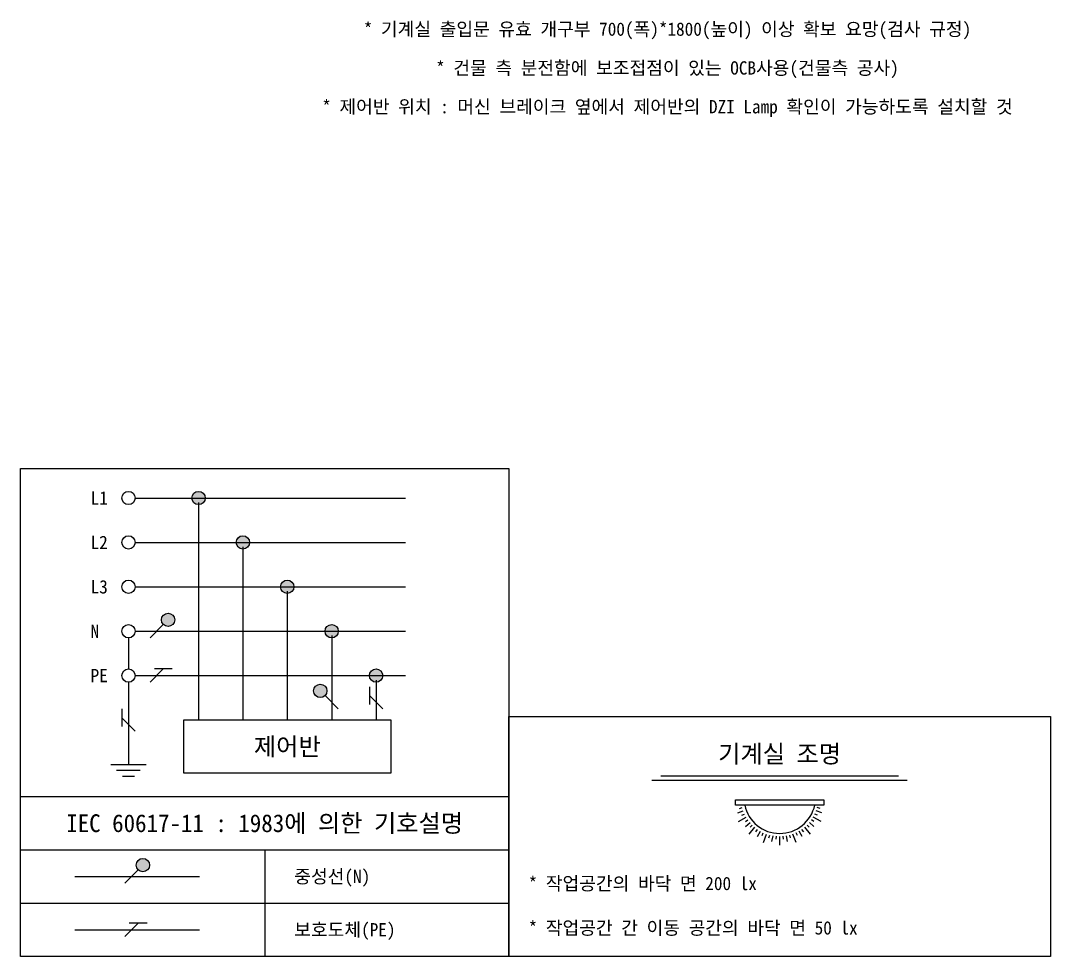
# Model space of a CAD drawing. Extents: x -9109 to 174251, y 57759 to 115528.
# Drawn here: x 125387 to 130028, y 98509 to 102724 of the extents above; entities that cross this region are included whole.
import ezdxf
from ezdxf.enums import TextEntityAlignment as Align

# ---------------------------------------------------------------- set-up
doc = ezdxf.new("R2010")
doc.units = 0
doc.header["$LTSCALE"] = 600
doc.header["$MEASUREMENT"] = 0
doc.layers.get('0').update_dxf_attribs({"linetype": 'CONTINUOUS'})
doc.layers.add('1', color=3, linetype='CONTINUOUS')
doc.layers.add('A-MKXS-TEXT1', color=3, linetype='CONTINUOUS', lineweight=25)
doc.layers.add('A-XXXX-TABL', color=7, linetype='CONTINUOUS', lineweight=25)
doc.styles.add('돋움체', font='')
doc.styles.get('돋움체').set_extended_font_data('DotumChe')

msp = doc.modelspace()

# ---------------------------------------------------------------- hatches: boundary and pattern name
h = msp.add_hatch(color=3)
h.dxf.hatch_style = 1
edge = h.paths.add_edge_path()
edge.add_arc((126189.3, 100573.5), 30, 0, 360)
h = msp.add_hatch(color=3)
h.dxf.hatch_style = 1
edge = h.paths.add_edge_path()
edge.add_arc((126389.3, 100373.5), 30, 0, 360)
h = msp.add_hatch(color=3)
h.dxf.hatch_style = 1
edge = h.paths.add_edge_path()
edge.add_arc((126589.3, 100173.5), 30, 0, 360)
h = msp.add_hatch(color=3)
h.dxf.hatch_style = 1
edge = h.paths.add_edge_path()
edge.add_arc((126051.9, 100024.7), 30, 0, 360)
h = msp.add_hatch(color=3)
h.dxf.hatch_style = 1
edge = h.paths.add_edge_path()
edge.add_arc((126789.3, 99973.5), 30, 0, 360)
h = msp.add_hatch(color=3)
h.dxf.hatch_style = 1
edge = h.paths.add_edge_path()
edge.add_arc((126989.3, 99773.5), 30, 0, 360)
h = msp.add_hatch(color=3)
h.dxf.hatch_style = 1
edge = h.paths.add_edge_path()
edge.add_arc((126738.1, 99704.7), 30, 0, 360)
h = msp.add_hatch(color=3)
h.dxf.hatch_style = 1
edge = h.paths.add_edge_path()
edge.add_arc((125938.6, 98919.8), 30, 0, 360)

# ---------------------------------------------------------------- linework, layer by layer
at = {"elevation": 0}
msp.add_lwpolyline([(126122.6, 99573.5), (127055.9, 99573.5), (127055.9, 99333.5), (126122.6, 99333.5)], close=True, dxfattribs=at)
at = {"layer": '1'}
for p, q in [((125903.6, 100573.5), (127122.6, 100573.5)), ((126189.3, 100553.5), (126189.3, 99573.5)), ((125903.6, 100373.5), (127122.6, 100373.5)), ((126389.3, 100353.5), (126389.3, 99573.5)), ((125903.6, 100173.5), (127122.6, 100173.5)), ((126589.3, 100153.5), (126589.3, 99573.5)), ((125903.6, 99973.5), (127122.6, 99973.5)), ((126030.6, 100003.5), (125970.6, 99943.5)), ((125873.6, 99943.5), (125873.6, 99803.5)), ((126789.3, 99953.5), (126789.3, 99573.5)), ((126030.6, 99803.5), (125970.6, 99743.5)), ((126070.6, 99803.5), (125990.6, 99803.5)), ((125873.6, 99743.5), (125873.6, 99373.5)), ((125903.6, 99773.5), (127122.6, 99773.5)), ((126989.3, 99753.5), (126989.3, 99573.5)), ((126959.3, 99723.5), (126959.3, 99643.5)), ((126759.3, 99683.5), (126819.3, 99623.5)), ((126959.3, 99683.5), (127019.3, 99623.5)), ((125843.6, 99623.5), (125843.6, 99543.5)), ((125843.6, 99583.5), (125903.6, 99523.5)), ((125793.6, 99373.5), (125953.6, 99373.5)), ((125820.3, 99346.8), (125927, 99346.8)), ((125847, 99320.1), (125900.3, 99320.1)), ((128272.6, 99322.7), (129343.3, 99322.7)), ((128232.6, 99302.7), (129383.3, 99302.7)), ((128608.9, 99214.2), (129007, 99214.2)), ((128608.9, 99190.5), (128608.9, 99214.2)), ((129007, 99190.5), (128608.9, 99190.5)), ((129007, 99214.2), (129007, 99190.5)), ((128619.3, 99155), (128644.3, 99164.1)), ((128622.6, 99116.5), (128657.2, 99136.5)), ((128626.9, 99175.2), (128639.7, 99178.6)), ((128638.1, 99144.4), (128650.2, 99150)), ((128994.7, 99116.5), (128960, 99136.5)), ((128979.2, 99144.4), (128967.1, 99150)), ((128998, 99155), (128972.9, 99164.1)), ((128990.4, 99175.2), (128977.5, 99178.6)), ((128654.3, 99094.4), (128674.7, 99111.5)), ((128654.5, 99116), (128665.4, 99123.6)), ((128670.5, 99059.3), (128696.2, 99090)), ((128675.6, 99090.8), (128685, 99100.3)), ((128946.7, 99059.3), (128921, 99090)), ((128941.7, 99090.8), (128932.2, 99100.3)), ((128963, 99094.4), (128942.5, 99111.5)), ((128962.8, 99116), (128951.8, 99123.6)), ((128700.7, 99069.8), (128708.3, 99080.7)), ((128707.9, 99049.4), (128721.2, 99072.5)), ((128729.1, 99053.4), (128734.7, 99065.4)), ((128735.1, 99022), (128748.8, 99059.6)), ((128759.9, 99042.1), (128763.4, 99055)), ((128773.6, 99025.5), (128778.3, 99051.7)), ((128792.2, 99036.4), (128793.4, 99049.7)), ((128808.6, 99009.1), (128808.6, 99049.1)), ((128808.6, 99009.1), (128808.6, 99049.1)), ((128825, 99036.4), (128823.9, 99049.7)), ((128843.6, 99025.5), (128839, 99051.7)), ((128857.3, 99042.1), (128853.9, 99055)), ((128882.1, 99022), (128868.4, 99059.6)), ((128888.1, 99053.4), (128882.5, 99065.4)), ((128909.4, 99049.4), (128896, 99072.5)), ((128916.5, 99069.8), (128908.9, 99080.7)), ((125631.3, 98868.6), (126193.6, 98868.6)), ((125917.4, 98898.6), (125857.4, 98838.6)), ((125631.3, 98628.6), (126193.6, 98628.6)), ((125917.4, 98658.6), (125857.4, 98598.6)), ((125957.4, 98658.6), (125877.4, 98658.6))]:
    msp.add_line(p, q, dxfattribs=at)
for centre in [(125873.6, 100573.5), (126189.3, 100573.5), (125873.6, 100373.5), (126389.3, 100373.5), (125873.6, 100173.5), (126589.3, 100173.5), (126051.9, 100024.7), (125873.6, 99973.5), (126789.3, 99973.5), (125873.6, 99773.5), (126989.3, 99773.5), (126738.1, 99704.7), (125938.6, 98919.8)]:
    msp.add_circle(centre, 30, dxfattribs=at)
msp.add_arc((128808.6, 99223.9), 161.5, 191.932, 348.068, dxfattribs=at)
at = {"layer": 'A-XXXX-TABL'}
for p, q in [((125387.4, 98988.6), (127587.4, 98988.6)), ((126487.4, 98988.6), (126487.4, 98508.6)), ((125387.4, 98748.6), (127587.4, 98748.6))]:
    msp.add_line(p, q, dxfattribs=at)
for points in [[(125387.4, 100706.4), (127587.4, 100706.4), (127587.4, 98508.6), (125387.4, 98508.6)], [(127587.4, 99588.6), (130028.5, 99588.6), (130028.5, 98508.6), (127587.4, 98508.6)], [(125387.4, 99228.6), (127587.4, 99228.6), (127587.4, 98508.6), (125387.4, 98508.6)]]:
    msp.add_lwpolyline(points, close=True, dxfattribs=at)

# ---------------------------------------------------------------- texts
at = {"layer": 'A-MKXS-TEXT1', "style": '돋움체'}
for s, p in [('* 기계실 출입문 유효 개구부 700(폭)*1800(높이) 이상 확보 요망(검사 규정)', (128302.6, 102681.9)), ('* 건물 측 분전함에 보조접점이 있는 OCB사용(건물측 공사)', (128302.6, 102506.9)), ('* 제어반 위치 : 머신 브레이크 옆에서 제어반의 DZI Lamp 확인이 가능하도록 설치할 것', (128302.6, 102331.9))]:
    msp.add_text(s, height=60, dxfattribs=at).set_placement(p, align=Align.MIDDLE)
for s, p in [('L1', (125702.8, 100573.5)), ('L2', (125702.8, 100373.5)), ('L3', (125702.8, 100173.5)), ('N', (125702.8, 99973.5)), ('PE', (125702.8, 99773.5)), ('중성선(N)', (126620.7, 98868.6)), ('보호도체(PE)', (126620.7, 98628.6))]:
    msp.add_text(s, height=60, dxfattribs=at).set_placement(p, align=Align.MIDDLE_LEFT)
for s, p in [('제어반', (126589.3, 99453.5)), ('IEC 60617-11 : 1983에 의한 기호설명', (126487.4, 99108.6))]:
    msp.add_text(s, height=80, dxfattribs=at).set_placement(p, align=Align.MIDDLE_CENTER)
msp.add_text('기계실 조명', height=80, dxfattribs=at).set_placement((128807.9, 99380.8), align=Align.CENTER)
for s, p in [('* 작업공간의 바닥 면 200 lx', (127676.9, 98807.1)), ('* 작업공간 간 이동 공간의 바닥 면 50 lx', (127676.9, 98607.1))]:
    msp.add_text(s, height=60, dxfattribs=at).set_placement(p)

doc.saveas('drawing.dxf')
